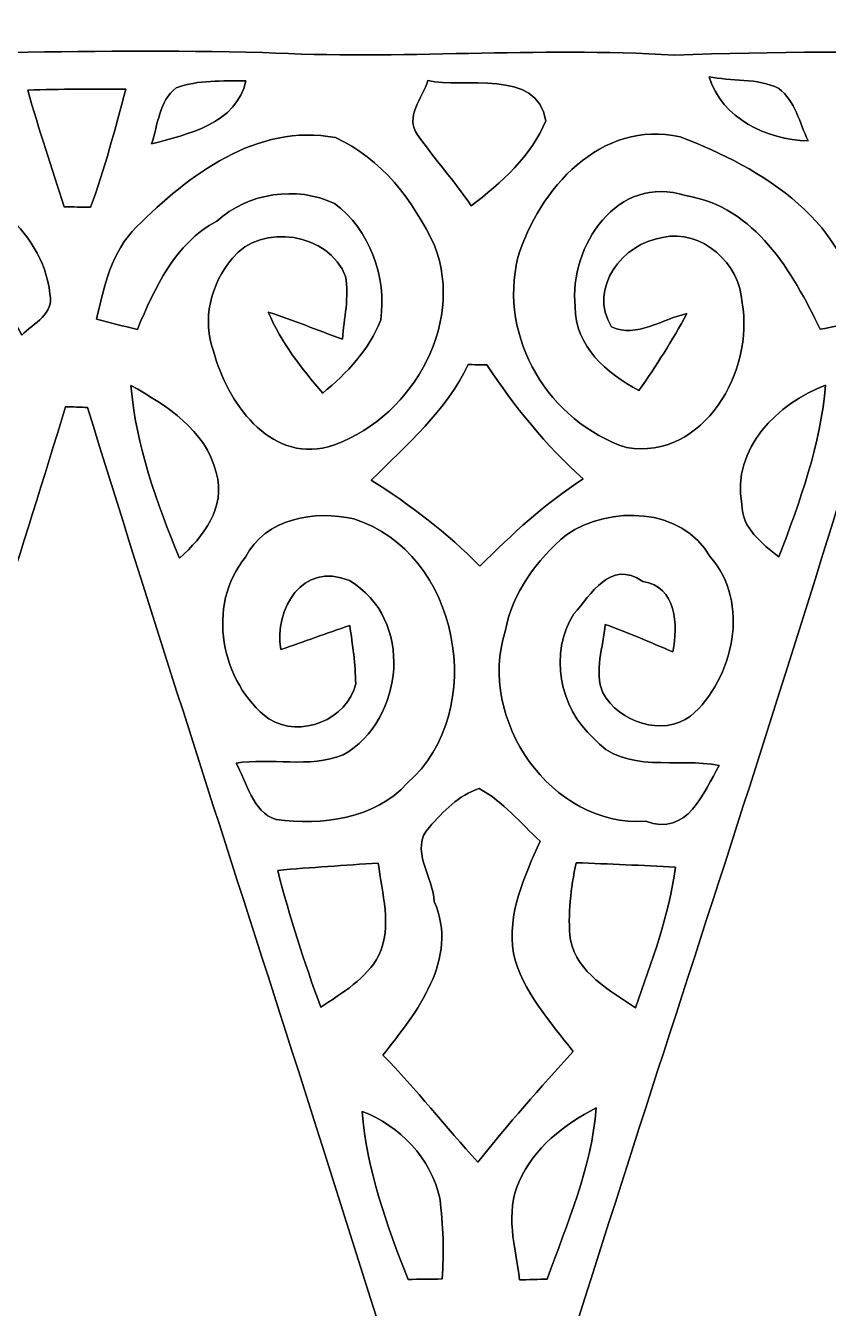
# Model space of a CAD drawing. Header units: centimetres. Extents: x -16.8 to 16.8, y -16.7 to 16.7.
# Drawn here: x 3.73 to 7.69, y 6.65 to 12.98 of the extents above; entities that cross this region are included whole.
import ezdxf

# ---------------------------------------------------------------- set-up
doc = ezdxf.new("R2010")
doc.units = ezdxf.units.CM
doc.header["$MEASUREMENT"] = 0
doc.layers.add('Layer 1', color=7, linetype='Continuous')

msp = doc.modelspace()

# ---------------------------------------------------------------- linework, layer by layer
at = {"layer": 'Layer 1', "color": 7}
for points, knots in [([(-16.77458, 16.66875), (-16.77458, 16.66875), (16.77458, 16.66875), (16.77458, 16.66875), (16.77458, 16.66875), (16.77458, 16.66875), (16.77458, -16.66875), (16.77458, -16.66875), (16.77458, -16.66875), (16.77458, -16.66875), (-16.77458, -16.66875), (-16.77458, -16.66875), (-16.77458, -16.66875), (-16.77458, -16.66875), (-16.77458, 16.66875), (-16.77458, 16.66875), (-16.77458, 16.66875), (-16.77458, 16.66875), (-16.77458, 16.66875), (-16.77458, 16.66875)], [0, 0, 0, 0, 0.1666667, 0.1666667, 0.1666667, 0.1666667, 0.3333333, 0.3333333, 0.3333333, 0.3333333, 0.5, 0.5, 0.5, 0.5, 0.6666667, 0.6666667, 0.6666667, 0.6666667, 1, 1, 1, 1]), ([(-7.87294, 12.85593), (-8.47725, 12.84817), (-9.08121, 12.80724), (-9.68481, 12.84817), (-9.68481, 12.84817), (-10.35509, 12.82629), (-11.02536, 12.84182), (-11.69529, 12.84993), (-11.69529, 12.84993), (-13.22881, 12.82912), (-14.76163, 12.84358), (-16.29481, 12.85099), (-16.29481, 12.85099), (-16.22743, 12.55395), (-16.135, 12.26326), (-16.04222, 11.97328), (-16.04222, 11.97328), (-15.32255, 9.66964), (-14.58489, 7.37235), (-13.84441, 5.07541), (-13.84441, 5.07541), (-13.78162, 5.19359), (-13.74105, 5.32201), (-13.69907, 5.4483), (-13.69907, 5.4483), (-13.28561, 6.72006), (-12.89368, 7.99818), (-12.48481, 9.27135), (-12.48481, 9.27135), (-12.29924, 9.88131), (-12.07135, 10.47821), (-11.91366, 11.09663), (-11.91366, 11.09663), (-11.88579, 11.09521), (-11.83076, 11.09274), (-11.80324, 11.09133), (-11.80324, 11.09133), (-11.53724, 10.2048), (-11.23139, 9.33132), (-10.96186, 8.4455), (-10.96186, 8.4455), (-10.6172, 7.33002), (-10.23514, 6.22512), (-9.92293, 5.10011), (-9.92293, 5.10011), (-9.90036, 5.10011), (-9.8552, 5.10011), (-9.83262, 5.10046), (-9.83262, 5.10046), (-9.24807, 7.11129), (-8.5531, 9.08826), (-7.95126, 11.09416), (-7.95126, 11.09416), (-7.92551, 11.09451), (-7.87365, 11.09451), (-7.84789, 11.09486), (-7.84789, 11.09486), (-7.34624, 9.54546), (-6.86118, 7.99042), (-6.36799, 6.43819), (-6.36799, 6.43819), (-6.23429, 5.99264), (-6.05543, 5.55978), (-5.969, 5.10081), (-5.969, 5.10081), (-5.94607, 5.10046), (-5.90091, 5.10011), (-5.87798, 5.10011), (-5.87798, 5.10011), (-5.39115, 6.78533), (-4.80307, 8.43915), (-4.29683, 10.11872), (-4.29683, 10.11872), (-4.19206, 10.46127), (-4.07882, 10.80206), (-3.93347, 11.13014), (-3.93347, 11.13014), (-3.70734, 10.64225), (-3.5874, 10.11555), (-3.41418, 9.60861), (-3.41418, 9.60861), (-2.95451, 8.09942), (-2.43523, 6.60929), (-1.98543, 5.09764), (-1.98543, 5.09764), (-1.96462, 5.0987), (-1.92264, 5.10081), (-1.90147, 5.10187), (-1.90147, 5.10187), (-1.81081, 5.55872), (-1.65418, 5.99757), (-1.50107, 6.43608), (-1.50107, 6.43608), (-1.01318, 7.98407), (-0.52211, 9.53064), (-0.03457, 11.07863), (-0.03457, 11.07863), (0.00423, 11.08498), (0.04339, 11.09098), (0.08255, 11.09698), (0.08255, 11.09698), (0.67874, 9.08826), (1.37336, 7.10988), (1.96815, 5.10046), (1.96815, 5.10046), (1.98896, 5.10046), (2.02988, 5.10081), (2.05034, 5.10081), (2.05034, 5.10081), (2.18899, 5.71112), (2.42358, 6.29356), (2.60174, 6.89257), (2.60174, 6.89257), (3.03071, 8.29804), (3.50097, 9.69045), (3.92959, 11.09592), (3.92959, 11.09592), (3.95676, 11.09486), (4.01108, 11.0931), (4.03825, 11.09204), (4.03825, 11.09204), (4.65455, 9.09179), (5.32765, 7.10847), (5.91996, 5.10117), (5.91996, 5.10117), (5.94113, 5.10117), (5.98276, 5.10081), (6.00393, 5.10081), (6.00393, 5.10081), (6.59059, 7.11059), (7.28733, 9.08685), (7.88564, 11.0931), (7.88564, 11.0931), (7.91104, 11.09274), (7.96219, 11.09239), (7.98759, 11.09239), (7.98759, 11.09239), (8.5725, 9.32427), (9.10625, 7.53921), (9.69045, 5.77074), (9.69045, 5.77074), (9.76806, 5.55237), (9.81886, 5.32624), (9.87107, 5.10011), (9.87107, 5.10011), (9.89224, 5.10046), (9.93493, 5.10117), (9.95609, 5.10152), (9.95609, 5.10152), (10.56146, 7.10706), (11.24656, 9.08861), (11.84381, 11.09663), (11.84381, 11.09663), (11.88156, 11.09098), (11.92001, 11.08498), (11.95881, 11.07863), (11.95881, 11.07863), (12.59417, 9.07274), (13.22035, 7.06296), (13.8811, 5.06518), (13.8811, 5.06518), (14.63534, 7.32719), (15.33631, 9.60684), (16.06021, 11.87838), (16.06021, 11.87838), (16.15581, 12.20999), (16.31209, 12.52714), (16.33714, 12.87568), (16.33714, 12.87568), (16.25212, 12.86157), (16.16745, 12.84499), (16.08173, 12.84429), (16.08173, 12.84429), (14.00845, 12.84922), (11.93447, 12.82665), (9.8612, 12.84534), (9.8612, 12.84534), (8.88541, 12.82488), (7.90892, 12.86651), (6.93314, 12.83017), (6.93314, 12.83017), (6.25546, 12.87286), (5.57883, 12.80654), (4.90149, 12.84358), (4.90149, 12.84358), (4.01955, 12.86651), (3.13725, 12.81818), (2.25566, 12.84534), (2.25566, 12.84534), (0.66358, 12.82136), (-0.93028, 12.86439), (-2.52236, 12.83017), (-2.52236, 12.83017), (-4.30601, 12.87321), (-6.08965, 12.8083), (-7.87294, 12.85593), (-7.87294, 12.85593), (-7.87294, 12.85593), (-7.87294, 12.85593), (-7.87294, 12.85593)], [0, 0, 0, 0, 0.0196078, 0.0196078, 0.0196078, 0.0196078, 0.0392157, 0.0392157, 0.0392157, 0.0392157, 0.0588235, 0.0588235, 0.0588235, 0.0588235, 0.0784314, 0.0784314, 0.0784314, 0.0784314, 0.0980392, 0.0980392, 0.0980392, 0.0980392, 0.1176471, 0.1176471, 0.1176471, 0.1176471, 0.1372549, 0.1372549, 0.1372549, 0.1372549, 0.1568627, 0.1568627, 0.1568627, 0.1568627, 0.1764706, 0.1764706, 0.1764706, 0.1764706, 0.1960784, 0.1960784, 0.1960784, 0.1960784, 0.2156863, 0.2156863, 0.2156863, 0.2156863, 0.2352941, 0.2352941, 0.2352941, 0.2352941, 0.254902, 0.254902, 0.254902, 0.254902, 0.2745098, 0.2745098, 0.2745098, 0.2745098, 0.2941176, 0.2941176, 0.2941176, 0.2941176, 0.3137255, 0.3137255, 0.3137255, 0.3137255, 0.3333333, 0.3333333, 0.3333333, 0.3333333, 0.3529412, 0.3529412, 0.3529412, 0.3529412, 0.372549, 0.372549, 0.372549, 0.372549, 0.3921569, 0.3921569, 0.3921569, 0.3921569, 0.4117647, 0.4117647, 0.4117647, 0.4117647, 0.4313725, 0.4313725, 0.4313725, 0.4313725, 0.4509804, 0.4509804, 0.4509804, 0.4509804, 0.4705882, 0.4705882, 0.4705882, 0.4705882, 0.4901961, 0.4901961, 0.4901961, 0.4901961, 0.5098039, 0.5098039, 0.5098039, 0.5098039, 0.5294118, 0.5294118, 0.5294118, 0.5294118, 0.5490196, 0.5490196, 0.5490196, 0.5490196, 0.5686275, 0.5686275, 0.5686275, 0.5686275, 0.5882353, 0.5882353, 0.5882353, 0.5882353, 0.6078431, 0.6078431, 0.6078431, 0.6078431, 0.627451, 0.627451, 0.627451, 0.627451, 0.6470588, 0.6470588, 0.6470588, 0.6470588, 0.6666667, 0.6666667, 0.6666667, 0.6666667, 0.6862745, 0.6862745, 0.6862745, 0.6862745, 0.7058824, 0.7058824, 0.7058824, 0.7058824, 0.7254902, 0.7254902, 0.7254902, 0.7254902, 0.745098, 0.745098, 0.745098, 0.745098, 0.7647059, 0.7647059, 0.7647059, 0.7647059, 0.7843137, 0.7843137, 0.7843137, 0.7843137, 0.8039216, 0.8039216, 0.8039216, 0.8039216, 0.8235294, 0.8235294, 0.8235294, 0.8235294, 0.8431373, 0.8431373, 0.8431373, 0.8431373, 0.8627451, 0.8627451, 0.8627451, 0.8627451, 0.8823529, 0.8823529, 0.8823529, 0.8823529, 0.9019608, 0.9019608, 0.9019608, 0.9019608, 0.9215686, 0.9215686, 0.9215686, 0.9215686, 0.9411765, 0.9411765, 0.9411765, 0.9411765, 0.9607843, 0.9607843, 0.9607843, 0.9607843, 1, 1, 1, 1]), ([(5.71676, 12.70459), (5.88751, 12.66578), (6.25757, 12.76773), (6.29779, 12.50632), (6.29779, 12.50632), (6.22935, 12.33452), (6.0773, 12.19835), (5.93019, 12.08722), (5.93019, 12.08722), (5.84764, 12.20823), (5.75028, 12.31759), (5.66596, 12.43683), (5.66596, 12.43683), (5.60035, 12.52326), (5.69031, 12.62027), (5.71676, 12.70459)], [0, 0, 0, 0, 0.2, 0.2, 0.2, 0.2, 0.4, 0.4, 0.4, 0.4, 0.6, 0.6, 0.6, 0.6, 1, 1, 1, 1]), ([(7.10318, 12.72399), (7.20796, 12.70035), (7.34342, 12.7187), (7.44679, 12.66578), (7.44679, 12.66578), (7.52863, 12.6044), (7.5498, 12.49609), (7.59142, 12.4079), (7.59142, 12.4079), (7.38505, 12.41249), (7.16986, 12.51585), (7.10318, 12.72399)], [0, 0, 0, 0, 0.25, 0.25, 0.25, 0.25, 0.5, 0.5, 0.5, 0.5, 1, 1, 1, 1]), ([(3.74297, 12.65802), (3.90419, 12.66225), (4.06576, 12.66437), (4.22769, 12.66225), (4.22769, 12.66225), (4.17442, 12.46681), (4.12256, 12.27032), (4.05306, 12.07982), (4.05306, 12.07982), (4.02061, 12.08052), (3.95534, 12.08123), (3.92254, 12.08193), (3.92254, 12.08193), (3.86045, 12.27314), (3.79836, 12.4647), (3.74297, 12.65802)], [0, 0, 0, 0, 0.2, 0.2, 0.2, 0.2, 0.4, 0.4, 0.4, 0.4, 0.6, 0.6, 0.6, 0.6, 1, 1, 1, 1]), ([(4.47499, 12.6686), (4.58435, 12.71023), (4.70288, 12.70106), (4.81894, 12.70423), (4.81894, 12.70423), (4.77555, 12.49327), (4.53178, 12.4393), (4.35398, 12.39238), (4.35398, 12.39238), (4.38538, 12.48622), (4.39032, 12.60404), (4.47499, 12.6686)], [0, 0, 0, 0, 0.25, 0.25, 0.25, 0.25, 0.5, 0.5, 0.5, 0.5, 1, 1, 1, 1]), ([(2.61832, 12.37615), (2.80564, 12.48128), (3.05223, 12.44459), (3.22897, 12.33135), (3.22897, 12.33135), (3.48615, 12.17189), (3.81529, 11.9888), (3.85269, 11.65296), (3.85269, 11.65296), (3.87667, 11.55559), (3.7719, 11.50655), (3.7144, 11.4494), (3.7144, 11.4494), (3.54542, 11.73339), (3.36797, 12.09851), (3.00073, 12.13767), (3.00073, 12.13767), (2.69981, 12.22481), (2.44792, 11.90519), (2.48991, 11.62403), (2.48991, 11.62403), (2.4571, 11.41554), (2.63596, 11.28607), (2.77178, 11.16824), (2.77178, 11.16824), (2.89772, 11.26561), (3.00426, 11.3919), (3.02966, 11.55418), (3.02966, 11.55418), (2.90901, 11.52243), (2.79365, 11.47516), (2.67652, 11.43317), (2.67652, 11.43317), (2.67159, 11.55488), (2.61479, 11.69599), (2.69416, 11.80324), (2.69416, 11.80324), (2.80423, 11.94082), (3.02084, 11.98986), (3.16548, 11.87767), (3.16548, 11.87767), (3.46287, 11.61239), (3.30729, 11.08816), (2.98097, 10.91847), (2.98097, 10.91847), (2.77918, 10.81511), (2.58657, 10.96151), (2.43734, 11.07969), (2.43734, 11.07969), (2.24437, 11.24409), (2.16041, 11.5129), (2.17629, 11.76055), (2.17629, 11.76055), (2.23202, 12.0142), (2.40383, 12.23398), (2.61832, 12.37615)], [0, 0, 0, 0, 0.0666667, 0.0666667, 0.0666667, 0.0666667, 0.1333333, 0.1333333, 0.1333333, 0.1333333, 0.2, 0.2, 0.2, 0.2, 0.2666667, 0.2666667, 0.2666667, 0.2666667, 0.3333333, 0.3333333, 0.3333333, 0.3333333, 0.4, 0.4, 0.4, 0.4, 0.4666667, 0.4666667, 0.4666667, 0.4666667, 0.5333333, 0.5333333, 0.5333333, 0.5333333, 0.6, 0.6, 0.6, 0.6, 0.6666667, 0.6666667, 0.6666667, 0.6666667, 0.7333333, 0.7333333, 0.7333333, 0.7333333, 0.8, 0.8, 0.8, 0.8, 0.8666667, 0.8666667, 0.8666667, 0.8666667, 1, 1, 1, 1]), ([(4.2799, 11.98316), (4.53602, 12.23786), (4.87116, 12.49609), (5.26027, 12.42377), (5.26027, 12.42377), (5.48746, 12.32217), (5.64586, 12.11121), (5.74922, 11.89073), (5.74922, 11.89073), (5.90585, 11.48997), (5.61834, 11.0176), (5.22464, 10.89731), (5.22464, 10.89731), (4.93007, 10.82181), (4.72687, 11.12238), (4.6609, 11.36474), (4.6609, 11.36474), (4.60093, 11.52631), (4.64538, 11.69987), (4.75227, 11.82793), (4.75227, 11.82793), (4.89656, 12.00679), (5.23028, 11.95176), (5.31107, 11.73833), (5.31107, 11.73833), (5.32836, 11.63743), (5.30401, 11.53125), (5.29484, 11.42965), (5.29484, 11.42965), (5.17243, 11.47233), (5.05284, 11.52384), (4.92901, 11.563), (4.92901, 11.563), (4.99216, 11.41342), (5.0927, 11.28466), (5.19853, 11.16295), (5.19853, 11.16295), (5.31707, 11.26172), (5.42784, 11.37673), (5.48393, 11.52384), (5.48393, 11.52384), (5.51427, 11.73515), (5.42925, 11.97046), (5.25674, 12.09851), (5.25674, 12.09851), (5.0673, 12.18706), (4.83059, 12.15178), (4.67536, 12.01102), (4.67536, 12.01102), (4.46722, 11.90061), (4.36986, 11.68224), (4.28378, 11.47692), (4.28378, 11.47692), (4.21675, 11.49315), (4.14972, 11.51043), (4.08305, 11.52737), (4.08305, 11.52737), (4.11762, 11.68859), (4.15749, 11.86251), (4.2799, 11.98316)], [0, 0, 0, 0, 0.0625, 0.0625, 0.0625, 0.0625, 0.125, 0.125, 0.125, 0.125, 0.1875, 0.1875, 0.1875, 0.1875, 0.25, 0.25, 0.25, 0.25, 0.3125, 0.3125, 0.3125, 0.3125, 0.375, 0.375, 0.375, 0.375, 0.4375, 0.4375, 0.4375, 0.4375, 0.5, 0.5, 0.5, 0.5, 0.5625, 0.5625, 0.5625, 0.5625, 0.625, 0.625, 0.625, 0.625, 0.6875, 0.6875, 0.6875, 0.6875, 0.75, 0.75, 0.75, 0.75, 0.8125, 0.8125, 0.8125, 0.8125, 0.875, 0.875, 0.875, 0.875, 1, 1, 1, 1]), ([(6.16091, 11.83217), (6.26075, 12.16766), (6.57296, 12.51726), (6.96066, 12.42695), (6.96066, 12.42695), (7.35683, 12.27772), (7.82637, 12.00009), (7.83414, 11.51678), (7.83414, 11.51678), (7.77346, 11.50302), (7.71278, 11.48997), (7.6521, 11.47762), (7.6521, 11.47762), (7.51205, 11.76267), (7.33425, 12.08123), (6.98747, 12.13732), (6.98747, 12.13732), (6.65268, 12.24739), (6.41138, 11.88791), (6.44313, 11.58875), (6.44313, 11.58875), (6.44172, 11.39472), (6.59977, 11.2589), (6.75781, 11.17529), (6.75781, 11.17529), (6.84283, 11.29771), (6.92291, 11.42365), (6.99452, 11.55488), (6.99452, 11.55488), (6.87317, 11.53125), (6.74793, 11.43247), (6.6227, 11.48962), (6.6227, 11.48962), (6.50416, 11.68188), (6.67844, 11.90131), (6.87317, 11.93094), (6.87317, 11.93094), (7.06931, 11.97398), (7.25593, 11.80147), (7.26616, 11.60886), (7.26616, 11.60886), (7.32861, 11.27478), (7.07849, 10.83204), (6.69607, 10.89413), (6.69607, 10.89413), (6.31507, 11.02007), (6.06213, 11.43388), (6.16091, 11.83217)], [0, 0, 0, 0, 0.0769231, 0.0769231, 0.0769231, 0.0769231, 0.1538462, 0.1538462, 0.1538462, 0.1538462, 0.2307692, 0.2307692, 0.2307692, 0.2307692, 0.3076923, 0.3076923, 0.3076923, 0.3076923, 0.3846154, 0.3846154, 0.3846154, 0.3846154, 0.4615385, 0.4615385, 0.4615385, 0.4615385, 0.5384615, 0.5384615, 0.5384615, 0.5384615, 0.6153846, 0.6153846, 0.6153846, 0.6153846, 0.6923077, 0.6923077, 0.6923077, 0.6923077, 0.7692308, 0.7692308, 0.7692308, 0.7692308, 0.8461538, 0.8461538, 0.8461538, 0.8461538, 1, 1, 1, 1]), ([(5.91502, 11.30406), (5.93796, 11.30335), (5.98382, 11.30229), (6.00675, 11.30159), (6.00675, 11.30159), (6.14504, 11.09804), (6.29708, 10.9033), (6.48264, 10.73926), (6.48264, 10.73926), (6.29461, 10.61826), (6.13092, 10.46692), (5.97359, 10.30922), (5.97359, 10.30922), (5.81166, 10.4715), (5.63139, 10.61191), (5.43772, 10.73362), (5.43772, 10.73362), (5.61375, 10.90965), (5.80602, 11.07475), (5.91502, 11.30406)], [0, 0, 0, 0, 0.1666667, 0.1666667, 0.1666667, 0.1666667, 0.3333333, 0.3333333, 0.3333333, 0.3333333, 0.5, 0.5, 0.5, 0.5, 0.6666667, 0.6666667, 0.6666667, 0.6666667, 1, 1, 1, 1]), ([(7.26546, 10.61438), (7.2136, 10.88884), (7.4422, 11.1125), (7.67821, 11.20246), (7.67821, 11.20246), (7.65316, 10.90824), (7.55227, 10.62849), (7.44784, 10.35473), (7.44784, 10.35473), (7.36424, 10.42141), (7.26405, 10.49549), (7.26546, 10.61438)], [0, 0, 0, 0, 0.25, 0.25, 0.25, 0.25, 0.5, 0.5, 0.5, 0.5, 1, 1, 1, 1]), ([(4.25238, 11.20069), (4.42877, 11.10051), (4.61962, 10.98303), (4.67254, 10.77101), (4.67254, 10.77101), (4.72193, 10.59674), (4.60869, 10.45492), (4.49192, 10.34803), (4.49192, 10.34803), (4.37903, 10.62143), (4.27637, 10.9033), (4.25238, 11.20069)], [0, 0, 0, 0, 0.25, 0.25, 0.25, 0.25, 0.5, 0.5, 0.5, 0.5, 1, 1, 1, 1]), ([(4.81718, 10.35297), (4.91384, 10.54559), (5.16079, 10.58721), (5.35164, 10.54171), (5.35164, 10.54171), (5.86987, 10.38049), (6.02227, 9.59556), (5.61481, 9.23749), (5.61481, 9.23749), (5.45394, 9.0618), (5.19359, 9.02794), (4.96887, 9.05863), (4.96887, 9.05863), (4.84858, 9.09567), (4.82494, 9.24454), (4.77061, 9.33662), (4.77061, 9.33662), (4.94171, 9.3659), (5.13256, 9.31016), (5.29802, 9.37789), (5.29802, 9.37789), (5.60423, 9.55005), (5.64762, 10.05276), (5.32941, 10.23761), (5.32941, 10.23761), (5.09623, 10.33533), (4.95935, 10.0965), (4.99075, 9.89789), (4.99075, 9.89789), (5.10505, 9.93457), (5.21723, 9.97902), (5.33153, 10.01642), (5.33153, 10.01642), (5.34494, 9.92082), (5.3594, 9.82592), (5.36046, 9.72891), (5.36046, 9.72891), (5.31989, 9.55146), (5.08706, 9.45797), (4.93289, 9.55499), (4.93289, 9.55499), (4.69512, 9.73279), (4.62068, 10.11731), (4.81718, 10.35297)], [0, 0, 0, 0, 0.0833333, 0.0833333, 0.0833333, 0.0833333, 0.1666667, 0.1666667, 0.1666667, 0.1666667, 0.25, 0.25, 0.25, 0.25, 0.3333333, 0.3333333, 0.3333333, 0.3333333, 0.4166667, 0.4166667, 0.4166667, 0.4166667, 0.5, 0.5, 0.5, 0.5, 0.5833333, 0.5833333, 0.5833333, 0.5833333, 0.6666667, 0.6666667, 0.6666667, 0.6666667, 0.75, 0.75, 0.75, 0.75, 0.8333333, 0.8333333, 0.8333333, 0.8333333, 1, 1, 1, 1]), ([(6.39974, 10.46409), (6.61388, 10.60979), (6.96983, 10.60097), (7.10882, 10.35438), (7.10882, 10.35438), (7.30885, 10.13107), (7.22559, 9.75395), (7.01252, 9.56874), (7.01252, 9.56874), (6.87176, 9.46679), (6.66044, 9.53911), (6.57966, 9.6834), (6.57966, 9.6834), (6.53486, 9.79064), (6.58248, 9.91094), (6.59059, 10.02171), (6.59059, 10.02171), (6.70348, 9.98079), (6.8139, 9.93316), (6.92467, 9.8866), (6.92467, 9.8866), (6.95113, 10.01783), (6.94443, 10.20868), (6.77616, 10.23373), (6.77616, 10.23373), (6.61388, 10.34521), (6.5218, 10.16706), (6.43608, 10.07357), (6.43608, 10.07357), (6.31331, 9.88095), (6.36552, 9.61002), (6.53309, 9.46115), (6.53309, 9.46115), (6.68196, 9.27982), (6.9529, 9.36766), (7.15292, 9.32497), (7.15292, 9.32497), (7.07849, 9.19551), (6.99699, 8.9722), (6.79132, 9.05016), (6.79132, 9.05016), (6.32178, 9.02053), (5.95983, 9.55463), (6.09741, 9.98714), (6.09741, 9.98714), (6.1341, 10.17623), (6.25404, 10.34203), (6.39974, 10.46409)], [0, 0, 0, 0, 0.0769231, 0.0769231, 0.0769231, 0.0769231, 0.1538462, 0.1538462, 0.1538462, 0.1538462, 0.2307692, 0.2307692, 0.2307692, 0.2307692, 0.3076923, 0.3076923, 0.3076923, 0.3076923, 0.3846154, 0.3846154, 0.3846154, 0.3846154, 0.4615385, 0.4615385, 0.4615385, 0.4615385, 0.5384615, 0.5384615, 0.5384615, 0.5384615, 0.6153846, 0.6153846, 0.6153846, 0.6153846, 0.6923077, 0.6923077, 0.6923077, 0.6923077, 0.7692308, 0.7692308, 0.7692308, 0.7692308, 0.8461538, 0.8461538, 0.8461538, 0.8461538, 1, 1, 1, 1]), ([(5.72382, 9.02053), (5.79191, 9.09884), (5.86811, 9.17998), (5.97006, 9.21209), (5.97006, 9.21209), (6.08683, 9.14717), (6.17432, 9.04275), (6.26992, 8.95138), (6.26992, 8.95138), (6.19301, 8.77817), (6.10694, 8.59543), (6.13833, 8.39964), (6.13833, 8.39964), (6.18067, 8.21055), (6.32001, 8.06485), (6.43255, 7.91386), (6.43255, 7.91386), (6.27098, 7.73642), (6.11258, 7.55579), (5.963, 7.36812), (5.963, 7.36812), (5.80461, 7.54239), (5.65891, 7.7283), (5.49451, 7.89693), (5.49451, 7.89693), (5.65997, 8.10366), (5.87269, 8.37318), (5.74781, 8.65399), (5.74781, 8.65399), (5.74534, 8.76688), (5.62257, 8.91857), (5.72382, 9.02053)], [0, 0, 0, 0, 0.1111111, 0.1111111, 0.1111111, 0.1111111, 0.2222222, 0.2222222, 0.2222222, 0.2222222, 0.3333333, 0.3333333, 0.3333333, 0.3333333, 0.4444444, 0.4444444, 0.4444444, 0.4444444, 0.5555556, 0.5555556, 0.5555556, 0.5555556, 0.6666667, 0.6666667, 0.6666667, 0.6666667, 0.7777778, 0.7777778, 0.7777778, 0.7777778, 1, 1, 1, 1]), ([(4.97593, 8.80816), (5.14068, 8.82191), (5.30613, 8.83356), (5.47194, 8.84414), (5.47194, 8.84414), (5.48957, 8.69421), (5.54249, 8.53334), (5.47511, 8.38941), (5.47511, 8.38941), (5.41373, 8.27229), (5.29449, 8.20455), (5.1883, 8.13329), (5.1883, 8.13329), (5.10681, 8.35484), (5.03414, 8.57956), (4.97593, 8.80816)], [0, 0, 0, 0, 0.2, 0.2, 0.2, 0.2, 0.4, 0.4, 0.4, 0.4, 0.6, 0.6, 0.6, 0.6, 1, 1, 1, 1]), ([(6.44807, 8.8459), (6.61, 8.83885), (6.77439, 8.83285), (6.93773, 8.82403), (6.93773, 8.82403), (6.90704, 8.58414), (6.81919, 8.35731), (6.74088, 8.13012), (6.74088, 8.13012), (6.61317, 8.21549), (6.45407, 8.30227), (6.4195, 8.46384), (6.4195, 8.46384), (6.40468, 8.59261), (6.42197, 8.72031), (6.44807, 8.8459)], [0, 0, 0, 0, 0.2, 0.2, 0.2, 0.2, 0.4, 0.4, 0.4, 0.4, 0.6, 0.6, 0.6, 0.6, 1, 1, 1, 1]), ([(5.39186, 7.61894), (5.57812, 7.54803), (5.73193, 7.38752), (5.77497, 7.19067), (5.77497, 7.19067), (5.79367, 7.05908), (5.79543, 6.92468), (5.78732, 6.79203), (5.78732, 6.79203), (5.73087, 6.79132), (5.67478, 6.79062), (5.61869, 6.78956), (5.61869, 6.78956), (5.51427, 7.05661), (5.41549, 7.33072), (5.39186, 7.61894)], [0, 0, 0, 0, 0.2, 0.2, 0.2, 0.2, 0.4, 0.4, 0.4, 0.4, 0.6, 0.6, 0.6, 0.6, 1, 1, 1, 1]), ([(6.16726, 7.27322), (6.23887, 7.43973), (6.38986, 7.55438), (6.5465, 7.63623), (6.5465, 7.63623), (6.52427, 7.33989), (6.40397, 7.06649), (6.30414, 6.79097), (6.30414, 6.79097), (6.27027, 6.79027), (6.20254, 6.7885), (6.16902, 6.7878), (6.16902, 6.7878), (6.14786, 6.94831), (6.09529, 7.11906), (6.16726, 7.27322)], [0, 0, 0, 0, 0.2, 0.2, 0.2, 0.2, 0.4, 0.4, 0.4, 0.4, 0.6, 0.6, 0.6, 0.6, 1, 1, 1, 1])]:
    msp.add_open_spline(points, degree=3, knots=knots, dxfattribs=at)
at = {"layer": 'Layer 1', "color": 252}
for points, knots in [([(-7.87294, 12.85593), (-6.08965, 12.8083), (-4.30601, 12.87321), (-2.52236, 12.83017), (-2.52236, 12.83017), (-0.93028, 12.86439), (0.66358, 12.82136), (2.25566, 12.84534), (2.25566, 12.84534), (3.13725, 12.81818), (4.01955, 12.86651), (4.90149, 12.84358), (4.90149, 12.84358), (5.57883, 12.80654), (6.25546, 12.87286), (6.93314, 12.83017), (6.93314, 12.83017), (7.90892, 12.86651), (8.88541, 12.82488), (9.8612, 12.84534), (9.8612, 12.84534), (11.93447, 12.82665), (14.00845, 12.84922), (16.08173, 12.84429), (16.08173, 12.84429), (16.16745, 12.84499), (16.25212, 12.86157), (16.33714, 12.87568), (16.33714, 12.87568), (16.31209, 12.52714), (16.15581, 12.20999), (16.06021, 11.87838), (16.06021, 11.87838), (15.33631, 9.60684), (14.63534, 7.32719), (13.8811, 5.06518), (13.8811, 5.06518), (13.22035, 7.06296), (12.59417, 9.07274), (11.95881, 11.07863), (11.95881, 11.07863), (11.92001, 11.08498), (11.88156, 11.09098), (11.84381, 11.09663), (11.84381, 11.09663), (11.24656, 9.08861), (10.56146, 7.10706), (9.95609, 5.10152), (9.95609, 5.10152), (9.93493, 5.10117), (9.89224, 5.10046), (9.87107, 5.10011), (9.87107, 5.10011), (9.81886, 5.32624), (9.76806, 5.55237), (9.69045, 5.77074), (9.69045, 5.77074), (9.10625, 7.53921), (8.5725, 9.32427), (7.98759, 11.09239), (7.98759, 11.09239), (7.96219, 11.09239), (7.91104, 11.09274), (7.88564, 11.0931), (7.88564, 11.0931), (7.28733, 9.08685), (6.59059, 7.11059), (6.00393, 5.10081), (6.00393, 5.10081), (5.98276, 5.10081), (5.94113, 5.10117), (5.91996, 5.10117), (5.91996, 5.10117), (5.32765, 7.10847), (4.65455, 9.09179), (4.03825, 11.09204), (4.03825, 11.09204), (4.01108, 11.0931), (3.95676, 11.09486), (3.92959, 11.09592), (3.92959, 11.09592), (3.50097, 9.69045), (3.03071, 8.29804), (2.60174, 6.89257), (2.60174, 6.89257), (2.42358, 6.29356), (2.18899, 5.71112), (2.05034, 5.10081), (2.05034, 5.10081), (2.02988, 5.10081), (1.98896, 5.10046), (1.96815, 5.10046), (1.96815, 5.10046), (1.37336, 7.10988), (0.67874, 9.08826), (0.08255, 11.09698), (0.08255, 11.09698), (0.04339, 11.09098), (0.00423, 11.08498), (-0.03457, 11.07863), (-0.03457, 11.07863), (-0.52211, 9.53064), (-1.01318, 7.98407), (-1.50107, 6.43608), (-1.50107, 6.43608), (-1.65418, 5.99757), (-1.81081, 5.55872), (-1.90147, 5.10187), (-1.90147, 5.10187), (-1.92264, 5.10081), (-1.96462, 5.0987), (-1.98543, 5.09764), (-1.98543, 5.09764), (-2.43523, 6.60929), (-2.95451, 8.09942), (-3.41418, 9.60861), (-3.41418, 9.60861), (-3.5874, 10.11555), (-3.70734, 10.64225), (-3.93347, 11.13014), (-3.93347, 11.13014), (-4.07882, 10.80206), (-4.19206, 10.46127), (-4.29683, 10.11872), (-4.29683, 10.11872), (-4.80307, 8.43915), (-5.39115, 6.78533), (-5.87798, 5.10011), (-5.87798, 5.10011), (-5.90091, 5.10011), (-5.94607, 5.10046), (-5.969, 5.10081), (-5.969, 5.10081), (-6.05543, 5.55978), (-6.23429, 5.99264), (-6.36799, 6.43819), (-6.36799, 6.43819), (-6.86118, 7.99042), (-7.34624, 9.54546), (-7.84789, 11.09486), (-7.84789, 11.09486), (-7.87365, 11.09451), (-7.92551, 11.09451), (-7.95126, 11.09416), (-7.95126, 11.09416), (-8.5531, 9.08826), (-9.24807, 7.11129), (-9.83262, 5.10046), (-9.83262, 5.10046), (-9.8552, 5.10011), (-9.90036, 5.10011), (-9.92293, 5.10011), (-9.92293, 5.10011), (-10.23514, 6.22512), (-10.6172, 7.33002), (-10.96186, 8.4455), (-10.96186, 8.4455), (-11.23139, 9.33132), (-11.53724, 10.2048), (-11.80324, 11.09133), (-11.80324, 11.09133), (-11.83076, 11.09274), (-11.88579, 11.09521), (-11.91366, 11.09663), (-11.91366, 11.09663), (-12.07135, 10.47821), (-12.29924, 9.88131), (-12.48481, 9.27135), (-12.48481, 9.27135), (-12.89368, 7.99818), (-13.28561, 6.72006), (-13.69907, 5.4483), (-13.69907, 5.4483), (-13.74105, 5.32201), (-13.78162, 5.19359), (-13.84441, 5.07541), (-13.84441, 5.07541), (-14.58489, 7.37235), (-15.32255, 9.66964), (-16.04222, 11.97328), (-16.04222, 11.97328), (-16.135, 12.26326), (-16.22743, 12.55395), (-16.29481, 12.85099), (-16.29481, 12.85099), (-14.76163, 12.84358), (-13.22881, 12.82912), (-11.69529, 12.84993), (-11.69529, 12.84993), (-11.02536, 12.84182), (-10.35509, 12.82629), (-9.68481, 12.84817), (-9.68481, 12.84817), (-9.08121, 12.80724), (-8.47725, 12.84817), (-7.87294, 12.85593), (-7.87294, 12.85593), (-7.87294, 12.85593), (-7.87294, 12.85593), (-7.87294, 12.85593)], [0, 0, 0, 0, 0.0196078, 0.0196078, 0.0196078, 0.0196078, 0.0392157, 0.0392157, 0.0392157, 0.0392157, 0.0588235, 0.0588235, 0.0588235, 0.0588235, 0.0784314, 0.0784314, 0.0784314, 0.0784314, 0.0980392, 0.0980392, 0.0980392, 0.0980392, 0.1176471, 0.1176471, 0.1176471, 0.1176471, 0.1372549, 0.1372549, 0.1372549, 0.1372549, 0.1568627, 0.1568627, 0.1568627, 0.1568627, 0.1764706, 0.1764706, 0.1764706, 0.1764706, 0.1960784, 0.1960784, 0.1960784, 0.1960784, 0.2156863, 0.2156863, 0.2156863, 0.2156863, 0.2352941, 0.2352941, 0.2352941, 0.2352941, 0.254902, 0.254902, 0.254902, 0.254902, 0.2745098, 0.2745098, 0.2745098, 0.2745098, 0.2941176, 0.2941176, 0.2941176, 0.2941176, 0.3137255, 0.3137255, 0.3137255, 0.3137255, 0.3333333, 0.3333333, 0.3333333, 0.3333333, 0.3529412, 0.3529412, 0.3529412, 0.3529412, 0.372549, 0.372549, 0.372549, 0.372549, 0.3921569, 0.3921569, 0.3921569, 0.3921569, 0.4117647, 0.4117647, 0.4117647, 0.4117647, 0.4313725, 0.4313725, 0.4313725, 0.4313725, 0.4509804, 0.4509804, 0.4509804, 0.4509804, 0.4705882, 0.4705882, 0.4705882, 0.4705882, 0.4901961, 0.4901961, 0.4901961, 0.4901961, 0.5098039, 0.5098039, 0.5098039, 0.5098039, 0.5294118, 0.5294118, 0.5294118, 0.5294118, 0.5490196, 0.5490196, 0.5490196, 0.5490196, 0.5686275, 0.5686275, 0.5686275, 0.5686275, 0.5882353, 0.5882353, 0.5882353, 0.5882353, 0.6078431, 0.6078431, 0.6078431, 0.6078431, 0.627451, 0.627451, 0.627451, 0.627451, 0.6470588, 0.6470588, 0.6470588, 0.6470588, 0.6666667, 0.6666667, 0.6666667, 0.6666667, 0.6862745, 0.6862745, 0.6862745, 0.6862745, 0.7058824, 0.7058824, 0.7058824, 0.7058824, 0.7254902, 0.7254902, 0.7254902, 0.7254902, 0.745098, 0.745098, 0.745098, 0.745098, 0.7647059, 0.7647059, 0.7647059, 0.7647059, 0.7843137, 0.7843137, 0.7843137, 0.7843137, 0.8039216, 0.8039216, 0.8039216, 0.8039216, 0.8235294, 0.8235294, 0.8235294, 0.8235294, 0.8431373, 0.8431373, 0.8431373, 0.8431373, 0.8627451, 0.8627451, 0.8627451, 0.8627451, 0.8823529, 0.8823529, 0.8823529, 0.8823529, 0.9019608, 0.9019608, 0.9019608, 0.9019608, 0.9215686, 0.9215686, 0.9215686, 0.9215686, 0.9411765, 0.9411765, 0.9411765, 0.9411765, 0.9607843, 0.9607843, 0.9607843, 0.9607843, 1, 1, 1, 1]), ([(5.71676, 12.70459), (5.69031, 12.62027), (5.60035, 12.52326), (5.66596, 12.43683), (5.66596, 12.43683), (5.75028, 12.31759), (5.84764, 12.20823), (5.93019, 12.08722), (5.93019, 12.08722), (6.0773, 12.19835), (6.22935, 12.33452), (6.29779, 12.50632), (6.29779, 12.50632), (6.25757, 12.76773), (5.88751, 12.66578), (5.71676, 12.70459), (5.71676, 12.70459), (5.71676, 12.70459), (5.71676, 12.70459), (5.71676, 12.70459)], [0, 0, 0, 0, 0.1666667, 0.1666667, 0.1666667, 0.1666667, 0.3333333, 0.3333333, 0.3333333, 0.3333333, 0.5, 0.5, 0.5, 0.5, 0.6666667, 0.6666667, 0.6666667, 0.6666667, 1, 1, 1, 1]), ([(7.10318, 12.72399), (7.16986, 12.51585), (7.38505, 12.41249), (7.59142, 12.4079), (7.59142, 12.4079), (7.5498, 12.49609), (7.52863, 12.6044), (7.44679, 12.66578), (7.44679, 12.66578), (7.34342, 12.7187), (7.20796, 12.70035), (7.10318, 12.72399), (7.10318, 12.72399), (7.10318, 12.72399), (7.10318, 12.72399), (7.10318, 12.72399)], [0, 0, 0, 0, 0.2, 0.2, 0.2, 0.2, 0.4, 0.4, 0.4, 0.4, 0.6, 0.6, 0.6, 0.6, 1, 1, 1, 1]), ([(3.74297, 12.65802), (3.79836, 12.4647), (3.86045, 12.27314), (3.92254, 12.08193), (3.92254, 12.08193), (3.95534, 12.08123), (4.02061, 12.08052), (4.05306, 12.07982), (4.05306, 12.07982), (4.12256, 12.27032), (4.17442, 12.46681), (4.22769, 12.66225), (4.22769, 12.66225), (4.06576, 12.66437), (3.90419, 12.66225), (3.74297, 12.65802), (3.74297, 12.65802), (3.74297, 12.65802), (3.74297, 12.65802), (3.74297, 12.65802)], [0, 0, 0, 0, 0.1666667, 0.1666667, 0.1666667, 0.1666667, 0.3333333, 0.3333333, 0.3333333, 0.3333333, 0.5, 0.5, 0.5, 0.5, 0.6666667, 0.6666667, 0.6666667, 0.6666667, 1, 1, 1, 1]), ([(4.47499, 12.6686), (4.39032, 12.60404), (4.38538, 12.48622), (4.35398, 12.39238), (4.35398, 12.39238), (4.53178, 12.4393), (4.77555, 12.49327), (4.81894, 12.70423), (4.81894, 12.70423), (4.70288, 12.70106), (4.58435, 12.71023), (4.47499, 12.6686), (4.47499, 12.6686), (4.47499, 12.6686), (4.47499, 12.6686), (4.47499, 12.6686)], [0, 0, 0, 0, 0.2, 0.2, 0.2, 0.2, 0.4, 0.4, 0.4, 0.4, 0.6, 0.6, 0.6, 0.6, 1, 1, 1, 1]), ([(2.61832, 12.37615), (2.40383, 12.23398), (2.23202, 12.0142), (2.17629, 11.76055), (2.17629, 11.76055), (2.16041, 11.5129), (2.24437, 11.24409), (2.43734, 11.07969), (2.43734, 11.07969), (2.58657, 10.96151), (2.77918, 10.81511), (2.98097, 10.91847), (2.98097, 10.91847), (3.30729, 11.08816), (3.46287, 11.61239), (3.16548, 11.87767), (3.16548, 11.87767), (3.02084, 11.98986), (2.80423, 11.94082), (2.69416, 11.80324), (2.69416, 11.80324), (2.61479, 11.69599), (2.67159, 11.55488), (2.67652, 11.43317), (2.67652, 11.43317), (2.79365, 11.47516), (2.90901, 11.52243), (3.02966, 11.55418), (3.02966, 11.55418), (3.00426, 11.3919), (2.89772, 11.26561), (2.77178, 11.16824), (2.77178, 11.16824), (2.63596, 11.28607), (2.4571, 11.41554), (2.48991, 11.62403), (2.48991, 11.62403), (2.44792, 11.90519), (2.69981, 12.22481), (3.00073, 12.13767), (3.00073, 12.13767), (3.36797, 12.09851), (3.54542, 11.73339), (3.7144, 11.4494), (3.7144, 11.4494), (3.7719, 11.50655), (3.87667, 11.55559), (3.85269, 11.65296), (3.85269, 11.65296), (3.81529, 11.9888), (3.48615, 12.17189), (3.22897, 12.33135), (3.22897, 12.33135), (3.05223, 12.44459), (2.80564, 12.48128), (2.61832, 12.37615), (2.61832, 12.37615), (2.61832, 12.37615), (2.61832, 12.37615), (2.61832, 12.37615)], [0, 0, 0, 0, 0.0625, 0.0625, 0.0625, 0.0625, 0.125, 0.125, 0.125, 0.125, 0.1875, 0.1875, 0.1875, 0.1875, 0.25, 0.25, 0.25, 0.25, 0.3125, 0.3125, 0.3125, 0.3125, 0.375, 0.375, 0.375, 0.375, 0.4375, 0.4375, 0.4375, 0.4375, 0.5, 0.5, 0.5, 0.5, 0.5625, 0.5625, 0.5625, 0.5625, 0.625, 0.625, 0.625, 0.625, 0.6875, 0.6875, 0.6875, 0.6875, 0.75, 0.75, 0.75, 0.75, 0.8125, 0.8125, 0.8125, 0.8125, 0.875, 0.875, 0.875, 0.875, 1, 1, 1, 1]), ([(4.2799, 11.98316), (4.15749, 11.86251), (4.11762, 11.68859), (4.08305, 11.52737), (4.08305, 11.52737), (4.14972, 11.51043), (4.21675, 11.49315), (4.28378, 11.47692), (4.28378, 11.47692), (4.36986, 11.68224), (4.46722, 11.90061), (4.67536, 12.01102), (4.67536, 12.01102), (4.83059, 12.15178), (5.0673, 12.18706), (5.25674, 12.09851), (5.25674, 12.09851), (5.42925, 11.97046), (5.51427, 11.73515), (5.48393, 11.52384), (5.48393, 11.52384), (5.42784, 11.37673), (5.31707, 11.26172), (5.19853, 11.16295), (5.19853, 11.16295), (5.0927, 11.28466), (4.99216, 11.41342), (4.92901, 11.563), (4.92901, 11.563), (5.05284, 11.52384), (5.17243, 11.47233), (5.29484, 11.42965), (5.29484, 11.42965), (5.30401, 11.53125), (5.32836, 11.63743), (5.31107, 11.73833), (5.31107, 11.73833), (5.23028, 11.95176), (4.89656, 12.00679), (4.75227, 11.82793), (4.75227, 11.82793), (4.64538, 11.69987), (4.60093, 11.52631), (4.6609, 11.36474), (4.6609, 11.36474), (4.72687, 11.12238), (4.93007, 10.82181), (5.22464, 10.89731), (5.22464, 10.89731), (5.61834, 11.0176), (5.90585, 11.48997), (5.74922, 11.89073), (5.74922, 11.89073), (5.64586, 12.11121), (5.48746, 12.32217), (5.26027, 12.42377), (5.26027, 12.42377), (4.87116, 12.49609), (4.53602, 12.23786), (4.2799, 11.98316), (4.2799, 11.98316), (4.2799, 11.98316), (4.2799, 11.98316), (4.2799, 11.98316)], [0, 0, 0, 0, 0.0588235, 0.0588235, 0.0588235, 0.0588235, 0.1176471, 0.1176471, 0.1176471, 0.1176471, 0.1764706, 0.1764706, 0.1764706, 0.1764706, 0.2352941, 0.2352941, 0.2352941, 0.2352941, 0.2941176, 0.2941176, 0.2941176, 0.2941176, 0.3529412, 0.3529412, 0.3529412, 0.3529412, 0.4117647, 0.4117647, 0.4117647, 0.4117647, 0.4705882, 0.4705882, 0.4705882, 0.4705882, 0.5294118, 0.5294118, 0.5294118, 0.5294118, 0.5882353, 0.5882353, 0.5882353, 0.5882353, 0.6470588, 0.6470588, 0.6470588, 0.6470588, 0.7058824, 0.7058824, 0.7058824, 0.7058824, 0.7647059, 0.7647059, 0.7647059, 0.7647059, 0.8235294, 0.8235294, 0.8235294, 0.8235294, 0.8823529, 0.8823529, 0.8823529, 0.8823529, 1, 1, 1, 1]), ([(6.16091, 11.83217), (6.06213, 11.43388), (6.31507, 11.02007), (6.69607, 10.89413), (6.69607, 10.89413), (7.07849, 10.83204), (7.32861, 11.27478), (7.26616, 11.60886), (7.26616, 11.60886), (7.25593, 11.80147), (7.06931, 11.97398), (6.87317, 11.93094), (6.87317, 11.93094), (6.67844, 11.90131), (6.50416, 11.68188), (6.6227, 11.48962), (6.6227, 11.48962), (6.74793, 11.43247), (6.87317, 11.53125), (6.99452, 11.55488), (6.99452, 11.55488), (6.92291, 11.42365), (6.84283, 11.29771), (6.75781, 11.17529), (6.75781, 11.17529), (6.59977, 11.2589), (6.44172, 11.39472), (6.44313, 11.58875), (6.44313, 11.58875), (6.41138, 11.88791), (6.65268, 12.24739), (6.98747, 12.13732), (6.98747, 12.13732), (7.33425, 12.08123), (7.51205, 11.76267), (7.6521, 11.47762), (7.6521, 11.47762), (7.71278, 11.48997), (7.77346, 11.50302), (7.83414, 11.51678), (7.83414, 11.51678), (7.82637, 12.00009), (7.35683, 12.27772), (6.96066, 12.42695), (6.96066, 12.42695), (6.57296, 12.51726), (6.26075, 12.16766), (6.16091, 11.83217), (6.16091, 11.83217), (6.16091, 11.83217), (6.16091, 11.83217), (6.16091, 11.83217)], [0, 0, 0, 0, 0.0714286, 0.0714286, 0.0714286, 0.0714286, 0.1428571, 0.1428571, 0.1428571, 0.1428571, 0.2142857, 0.2142857, 0.2142857, 0.2142857, 0.2857143, 0.2857143, 0.2857143, 0.2857143, 0.3571429, 0.3571429, 0.3571429, 0.3571429, 0.4285714, 0.4285714, 0.4285714, 0.4285714, 0.5, 0.5, 0.5, 0.5, 0.5714286, 0.5714286, 0.5714286, 0.5714286, 0.6428571, 0.6428571, 0.6428571, 0.6428571, 0.7142857, 0.7142857, 0.7142857, 0.7142857, 0.7857143, 0.7857143, 0.7857143, 0.7857143, 0.8571429, 0.8571429, 0.8571429, 0.8571429, 1, 1, 1, 1]), ([(5.91502, 11.30406), (5.80602, 11.07475), (5.61375, 10.90965), (5.43772, 10.73362), (5.43772, 10.73362), (5.63139, 10.61191), (5.81166, 10.4715), (5.97359, 10.30922), (5.97359, 10.30922), (6.13092, 10.46692), (6.29461, 10.61826), (6.48264, 10.73926), (6.48264, 10.73926), (6.29708, 10.9033), (6.14504, 11.09804), (6.00675, 11.30159), (6.00675, 11.30159), (5.98382, 11.30229), (5.93796, 11.30335), (5.91502, 11.30406), (5.91502, 11.30406), (5.91502, 11.30406), (5.91502, 11.30406), (5.91502, 11.30406)], [0, 0, 0, 0, 0.1428571, 0.1428571, 0.1428571, 0.1428571, 0.2857143, 0.2857143, 0.2857143, 0.2857143, 0.4285714, 0.4285714, 0.4285714, 0.4285714, 0.5714286, 0.5714286, 0.5714286, 0.5714286, 0.7142857, 0.7142857, 0.7142857, 0.7142857, 1, 1, 1, 1]), ([(7.26546, 10.61438), (7.26405, 10.49549), (7.36424, 10.42141), (7.44784, 10.35473), (7.44784, 10.35473), (7.55227, 10.62849), (7.65316, 10.90824), (7.67821, 11.20246), (7.67821, 11.20246), (7.4422, 11.1125), (7.2136, 10.88884), (7.26546, 10.61438), (7.26546, 10.61438), (7.26546, 10.61438), (7.26546, 10.61438), (7.26546, 10.61438)], [0, 0, 0, 0, 0.2, 0.2, 0.2, 0.2, 0.4, 0.4, 0.4, 0.4, 0.6, 0.6, 0.6, 0.6, 1, 1, 1, 1]), ([(4.25238, 11.20069), (4.27637, 10.9033), (4.37903, 10.62143), (4.49192, 10.34803), (4.49192, 10.34803), (4.60869, 10.45492), (4.72193, 10.59674), (4.67254, 10.77101), (4.67254, 10.77101), (4.61962, 10.98303), (4.42877, 11.10051), (4.25238, 11.20069), (4.25238, 11.20069), (4.25238, 11.20069), (4.25238, 11.20069), (4.25238, 11.20069)], [0, 0, 0, 0, 0.2, 0.2, 0.2, 0.2, 0.4, 0.4, 0.4, 0.4, 0.6, 0.6, 0.6, 0.6, 1, 1, 1, 1]), ([(4.81718, 10.35297), (4.62068, 10.11731), (4.69512, 9.73279), (4.93289, 9.55499), (4.93289, 9.55499), (5.08706, 9.45797), (5.31989, 9.55146), (5.36046, 9.72891), (5.36046, 9.72891), (5.3594, 9.82592), (5.34494, 9.92082), (5.33153, 10.01642), (5.33153, 10.01642), (5.21723, 9.97902), (5.10505, 9.93457), (4.99075, 9.89789), (4.99075, 9.89789), (4.95935, 10.0965), (5.09623, 10.33533), (5.32941, 10.23761), (5.32941, 10.23761), (5.64762, 10.05276), (5.60423, 9.55005), (5.29802, 9.37789), (5.29802, 9.37789), (5.13256, 9.31016), (4.94171, 9.3659), (4.77061, 9.33662), (4.77061, 9.33662), (4.82494, 9.24454), (4.84858, 9.09567), (4.96887, 9.05863), (4.96887, 9.05863), (5.19359, 9.02794), (5.45394, 9.0618), (5.61481, 9.23749), (5.61481, 9.23749), (6.02227, 9.59556), (5.86987, 10.38049), (5.35164, 10.54171), (5.35164, 10.54171), (5.16079, 10.58721), (4.91384, 10.54559), (4.81718, 10.35297), (4.81718, 10.35297), (4.81718, 10.35297), (4.81718, 10.35297), (4.81718, 10.35297)], [0, 0, 0, 0, 0.0769231, 0.0769231, 0.0769231, 0.0769231, 0.1538462, 0.1538462, 0.1538462, 0.1538462, 0.2307692, 0.2307692, 0.2307692, 0.2307692, 0.3076923, 0.3076923, 0.3076923, 0.3076923, 0.3846154, 0.3846154, 0.3846154, 0.3846154, 0.4615385, 0.4615385, 0.4615385, 0.4615385, 0.5384615, 0.5384615, 0.5384615, 0.5384615, 0.6153846, 0.6153846, 0.6153846, 0.6153846, 0.6923077, 0.6923077, 0.6923077, 0.6923077, 0.7692308, 0.7692308, 0.7692308, 0.7692308, 0.8461538, 0.8461538, 0.8461538, 0.8461538, 1, 1, 1, 1]), ([(6.39974, 10.46409), (6.25404, 10.34203), (6.1341, 10.17623), (6.09741, 9.98714), (6.09741, 9.98714), (5.95983, 9.55463), (6.32178, 9.02053), (6.79132, 9.05016), (6.79132, 9.05016), (6.99699, 8.9722), (7.07849, 9.19551), (7.15292, 9.32497), (7.15292, 9.32497), (6.9529, 9.36766), (6.68196, 9.27982), (6.53309, 9.46115), (6.53309, 9.46115), (6.36552, 9.61002), (6.31331, 9.88095), (6.43608, 10.07357), (6.43608, 10.07357), (6.5218, 10.16706), (6.61388, 10.34521), (6.77616, 10.23373), (6.77616, 10.23373), (6.94443, 10.20868), (6.95113, 10.01783), (6.92467, 9.8866), (6.92467, 9.8866), (6.8139, 9.93316), (6.70348, 9.98079), (6.59059, 10.02171), (6.59059, 10.02171), (6.58248, 9.91094), (6.53486, 9.79064), (6.57966, 9.6834), (6.57966, 9.6834), (6.66044, 9.53911), (6.87176, 9.46679), (7.01252, 9.56874), (7.01252, 9.56874), (7.22559, 9.75395), (7.30885, 10.13107), (7.10882, 10.35438), (7.10882, 10.35438), (6.96983, 10.60097), (6.61388, 10.60979), (6.39974, 10.46409), (6.39974, 10.46409), (6.39974, 10.46409), (6.39974, 10.46409), (6.39974, 10.46409)], [0, 0, 0, 0, 0.0714286, 0.0714286, 0.0714286, 0.0714286, 0.1428571, 0.1428571, 0.1428571, 0.1428571, 0.2142857, 0.2142857, 0.2142857, 0.2142857, 0.2857143, 0.2857143, 0.2857143, 0.2857143, 0.3571429, 0.3571429, 0.3571429, 0.3571429, 0.4285714, 0.4285714, 0.4285714, 0.4285714, 0.5, 0.5, 0.5, 0.5, 0.5714286, 0.5714286, 0.5714286, 0.5714286, 0.6428571, 0.6428571, 0.6428571, 0.6428571, 0.7142857, 0.7142857, 0.7142857, 0.7142857, 0.7857143, 0.7857143, 0.7857143, 0.7857143, 0.8571429, 0.8571429, 0.8571429, 0.8571429, 1, 1, 1, 1]), ([(5.72382, 9.02053), (5.62257, 8.91857), (5.74534, 8.76688), (5.74781, 8.65399), (5.74781, 8.65399), (5.87269, 8.37318), (5.65997, 8.10366), (5.49451, 7.89693), (5.49451, 7.89693), (5.65891, 7.7283), (5.80461, 7.54239), (5.963, 7.36812), (5.963, 7.36812), (6.11258, 7.55579), (6.27098, 7.73642), (6.43255, 7.91386), (6.43255, 7.91386), (6.32001, 8.06485), (6.18067, 8.21055), (6.13833, 8.39964), (6.13833, 8.39964), (6.10694, 8.59543), (6.19301, 8.77817), (6.26992, 8.95138), (6.26992, 8.95138), (6.17432, 9.04275), (6.08683, 9.14717), (5.97006, 9.21209), (5.97006, 9.21209), (5.86811, 9.17998), (5.79191, 9.09884), (5.72382, 9.02053), (5.72382, 9.02053), (5.72382, 9.02053), (5.72382, 9.02053), (5.72382, 9.02053)], [0, 0, 0, 0, 0.1, 0.1, 0.1, 0.1, 0.2, 0.2, 0.2, 0.2, 0.3, 0.3, 0.3, 0.3, 0.4, 0.4, 0.4, 0.4, 0.5, 0.5, 0.5, 0.5, 0.6, 0.6, 0.6, 0.6, 0.7, 0.7, 0.7, 0.7, 0.8, 0.8, 0.8, 0.8, 1, 1, 1, 1]), ([(4.97593, 8.80816), (5.03414, 8.57956), (5.10681, 8.35484), (5.1883, 8.13329), (5.1883, 8.13329), (5.29449, 8.20455), (5.41373, 8.27229), (5.47511, 8.38941), (5.47511, 8.38941), (5.54249, 8.53334), (5.48957, 8.69421), (5.47194, 8.84414), (5.47194, 8.84414), (5.30613, 8.83356), (5.14068, 8.82191), (4.97593, 8.80816), (4.97593, 8.80816), (4.97593, 8.80816), (4.97593, 8.80816), (4.97593, 8.80816)], [0, 0, 0, 0, 0.1666667, 0.1666667, 0.1666667, 0.1666667, 0.3333333, 0.3333333, 0.3333333, 0.3333333, 0.5, 0.5, 0.5, 0.5, 0.6666667, 0.6666667, 0.6666667, 0.6666667, 1, 1, 1, 1]), ([(6.44807, 8.8459), (6.42197, 8.72031), (6.40468, 8.59261), (6.4195, 8.46384), (6.4195, 8.46384), (6.45407, 8.30227), (6.61317, 8.21549), (6.74088, 8.13012), (6.74088, 8.13012), (6.81919, 8.35731), (6.90704, 8.58414), (6.93773, 8.82403), (6.93773, 8.82403), (6.77439, 8.83285), (6.61, 8.83885), (6.44807, 8.8459), (6.44807, 8.8459), (6.44807, 8.8459), (6.44807, 8.8459), (6.44807, 8.8459)], [0, 0, 0, 0, 0.1666667, 0.1666667, 0.1666667, 0.1666667, 0.3333333, 0.3333333, 0.3333333, 0.3333333, 0.5, 0.5, 0.5, 0.5, 0.6666667, 0.6666667, 0.6666667, 0.6666667, 1, 1, 1, 1]), ([(5.39186, 7.61894), (5.41549, 7.33072), (5.51427, 7.05661), (5.61869, 6.78956), (5.61869, 6.78956), (5.67478, 6.79062), (5.73087, 6.79132), (5.78732, 6.79203), (5.78732, 6.79203), (5.79543, 6.92468), (5.79367, 7.05908), (5.77497, 7.19067), (5.77497, 7.19067), (5.73193, 7.38752), (5.57812, 7.54803), (5.39186, 7.61894), (5.39186, 7.61894), (5.39186, 7.61894), (5.39186, 7.61894), (5.39186, 7.61894)], [0, 0, 0, 0, 0.1666667, 0.1666667, 0.1666667, 0.1666667, 0.3333333, 0.3333333, 0.3333333, 0.3333333, 0.5, 0.5, 0.5, 0.5, 0.6666667, 0.6666667, 0.6666667, 0.6666667, 1, 1, 1, 1]), ([(6.16726, 7.27322), (6.09529, 7.11906), (6.14786, 6.94831), (6.16902, 6.7878), (6.16902, 6.7878), (6.20254, 6.7885), (6.27027, 6.79027), (6.30414, 6.79097), (6.30414, 6.79097), (6.40397, 7.06649), (6.52427, 7.33989), (6.5465, 7.63623), (6.5465, 7.63623), (6.38986, 7.55438), (6.23887, 7.43973), (6.16726, 7.27322), (6.16726, 7.27322), (6.16726, 7.27322), (6.16726, 7.27322), (6.16726, 7.27322)], [0, 0, 0, 0, 0.1666667, 0.1666667, 0.1666667, 0.1666667, 0.3333333, 0.3333333, 0.3333333, 0.3333333, 0.5, 0.5, 0.5, 0.5, 0.6666667, 0.6666667, 0.6666667, 0.6666667, 1, 1, 1, 1])]:
    msp.add_open_spline(points, degree=3, knots=knots, dxfattribs=at)

doc.saveas('drawing.dxf')
